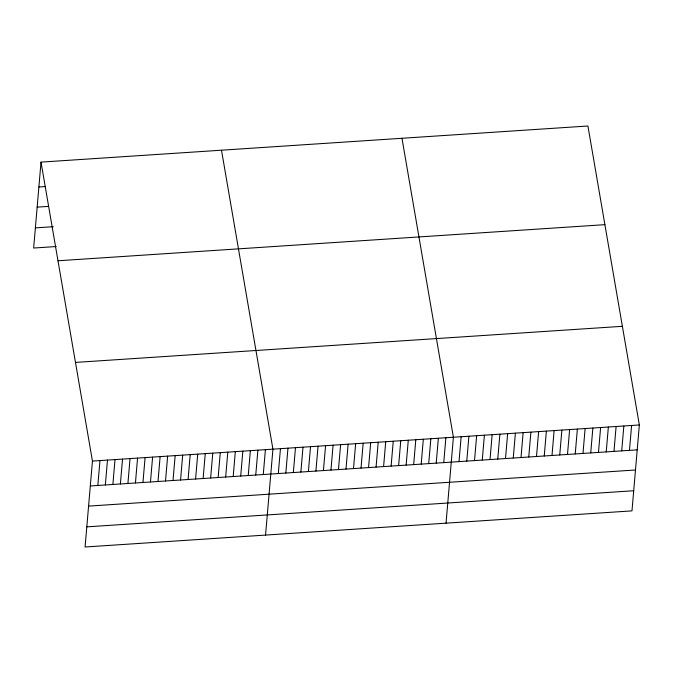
<?xml version="1.0" encoding="UTF-8"?>
<svg xmlns="http://www.w3.org/2000/svg" width="673" height="673" viewBox="0 0 673 673"><rect width="100%" height="100%" fill="white"/><g stroke="black" fill="none" stroke-linecap="round" stroke-linejoin="round"><path stroke-width="1.01" d="M41.019 162.117L92.445 461.081L85.076 546.998L631.981 510.883L639.35 424.966L587.924 126.002L41.019 162.117L33.65 248.034L56.212 246.545M97.829 485.46L99.966 460.584M105.35 484.964L107.487 460.088M112.871 484.467L115.007 459.592M120.391 483.971L122.528 459.095M127.912 483.475L130.049 458.599M135.433 482.978L137.561 458.103M142.954 482.482L145.082 457.606M150.474 481.986L152.603 457.11M157.995 481.489L160.124 456.614M165.516 480.993L167.644 456.117M173.028 480.497L175.165 455.621M180.549 480L182.686 455.125M188.07 479.504L190.207 454.628M195.591 479.008L197.727 454.132M203.111 478.511L205.248 453.627M210.632 478.015L212.761 453.131M218.153 477.519L220.281 452.635M225.674 477.022L227.802 452.138M233.195 476.526L235.323 451.642M240.715 476.03L242.844 451.146M248.228 475.533L250.364 450.649M255.748 475.037L257.885 450.153M263.269 474.541L265.406 449.657M265.557 535.077L272.927 449.16L221.493 150.197M278.311 473.548L280.448 448.664M285.832 473.052L287.96 448.168M293.352 472.555L295.481 447.671M300.873 472.059L303.001 447.175M308.394 471.563L310.522 446.679M315.915 471.066L318.043 446.182M323.427 470.57L325.564 445.686M330.948 470.074L333.085 445.19M338.469 469.577L340.605 444.693M345.989 469.081L348.126 444.197M353.51 468.585L355.647 443.7M361.031 468.088L363.159 443.204M368.552 467.592L370.68 442.708M376.072 467.096L378.201 442.211M383.593 466.599L385.722 441.715M391.114 466.095L393.242 441.219M398.626 465.598L400.763 440.722M406.147 465.102L408.284 440.226M413.668 464.606L415.805 439.73M421.189 464.109L423.325 439.233M428.709 463.613L430.846 438.737M436.23 463.117L438.359 438.241M443.751 462.62L445.879 437.744M446.039 523.165L453.4 437.248L401.974 138.276M459.02 461.619L461.148 436.735M466.768 461.106L468.896 436.222M474.515 460.593L476.644 435.709M482.263 460.08L484.392 435.204M490.011 459.566L492.14 434.691M497.759 459.053L499.888 434.178M505.507 458.549L507.635 433.664M513.255 458.035L515.383 433.151M521.003 457.522L523.131 432.638M528.751 457.009L530.879 432.133M536.499 456.496L538.627 431.62M544.247 455.991L546.375 431.107M551.995 455.478L554.123 430.594M559.743 454.965L561.871 430.081M567.49 454.452L569.619 429.576M575.238 453.939L577.367 429.063M582.986 453.434L585.115 428.55M590.734 452.921L592.863 428.036M598.482 452.407L600.61 427.523M606.222 451.894L608.358 427.019M613.969 451.381L616.106 426.505M621.717 450.868L623.854 425.992M629.465 450.363L631.602 425.479M38.883 186.993L45.461 186.556M37.158 207.133L48.439 206.392M35.375 227.886L53.234 226.708M57.987 260.771L604.892 224.664M75.477 362.419L622.382 326.312M92.445 461.081L639.35 424.966M90.317 485.956L637.213 449.85M88.584 506.104L635.489 469.99M86.809 526.858L633.714 490.743"/></g></svg>
